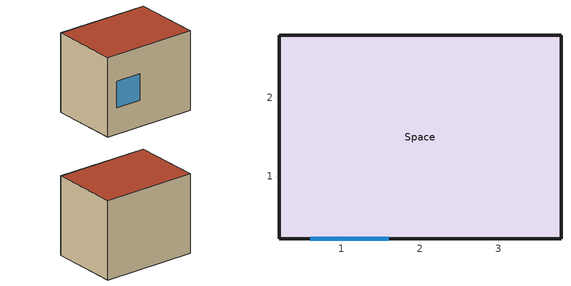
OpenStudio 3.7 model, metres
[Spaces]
Space
 floor ground (wall_construction): 3.8,0.2 0.2,0.2 0.2,2.8 3.8,2.8 z0
 wall outside (wall_construction): 0.2,2.8 0.2,0.2 3.8,0.2 3.8,2.8 0.2,2.8 z0:3
 window (win_construction): 0.6,0.2 1.6,0.2 z1:2
 roof outside (wall_construction): 0.2,0.2 3.8,0.2 3.8,2.8 0.2,2.8 z3
[Site]
SINGAPORE_-_SGP: Latitude {deg}=1.37; Longitude {deg}=103.98; Time Zone {hr}=8; Elevation {m}=16
[Site:GroundTemperature:BuildingSurface]
27.55, 28.03, 28.32, 28.42, 28.26, 27.88, 27.4, 26.92, 26.59, 26.51, 26.68, 27.05
[Site:WaterMainsTemperature]
Calculation Method=Correlation; Annual Average Outdoor Air Temperature {C}=27.4639; Maximum Difference In Monthly Average Outdoor Air Temperatures {deltaC}=2.12051
[SizingPeriod:DesignDay] Barometric Pressure {Pa}=101133; Rain Indicator=No; Snow Indicator=No; Day of Month=21; Daylight Saving Time Indicator=No; Humidity Condition Type=Wetbulb; Dry-Bulb Temperature Range Modifier Type=DefaultMultipliers
Name | Maximum Dry-Bulb Temperature {C} | Daily Dry-Bulb Temperature Range {deltaC} | Wind Speed {m/s} | Wind Direction {deg} | Month | Day Type | Wetbulb or DewPoint at Maximum Dry-Bulb {C} | Solar Model Indicator | ASHRAE Clear Sky Optical Depth for Beam Irradiance | ASHRAE Clear Sky Optical Depth for Diffuse Irradiance | Sky Clearness
SINGAPORE Ann Clg .4% Condns DB=>MWB | 33.2 | 5.5 | 4.1 | 30 | 6 | SummerDesignDay | 26.4 | ASHRAETau | 0.494 | 2.03
SINGAPORE Ann Htg 99.6% Condns DB | 23 | 0 | 2 | 320 | 12 | WinterDesignDay | 23 | ASHRAEClearSky |  |  | 0
[Material:NoMass]
Material No Mass 1: Roughness=Rough; Thermal Resistance {m2-K/W}=0.36; Thermal Absorptance=0.9; Solar Absorptance=0.7; Visible Absorptance=0.7
[Material]
Material 1: Roughness=Smooth; Thickness {m}=0.009; Conductivity {W/m-K}=0.58; Density {kg/m3}=1900; Specific Heat {J/kg-K}=1400
[Construction]
wall_construction: Material No Mass 1, Material 1
win_construction: Window Material Simple Glazing System 1
[WindowMaterial:SimpleGlazingSystem]
Window Material Simple Glazing System 1: U-Factor {W/m2-K}=1.4; Solar Heat Gain Coefficient=0.62; Visible Transmittance=0.78
[BuildingStory]
Mezzanine Level
[ThermalZone]
Thermal Zone 1: Thermostat=Thermostat Setpoint Dual Setpoint 1; Use Ideal Air Loads=No
[Sizing:Zone]
Thermal Zone 1: Zone Cooling Design Supply Air Temperature Input Method=SupplyAirTemperature; Zone Cooling Design Supply Air Temperature {C}=13.8889; Zone Cooling Design Supply Air Temperature Difference {deltaC}=11.11; Zone Heating Design Supply Air Temperature Input Method=SupplyAirTemperature; Zone Heating Design Supply Air Temperature {C}=50; Zone Heating Design Supply Air Temperature Difference {deltaC}=11.11; Zone Cooling Design Supply Air Humidity Ratio {kg-H2O/kg-air}=0.008; Zone Heating Design Supply Air Humidity Ratio {kg-H2O/kg-air}=0.008; Cooling Design Air Flow Method=DesignDay; Heating Design Air Flow Method=DesignDay; Account for Dedicated Outdoor Air System=No; Dedicated Outdoor Air System Control Strategy=NeutralSupplyAir; Dedicated Outdoor Air Low Setpoint Temperature for Design {C}=autosize; Dedicated Outdoor Air High Setpoint Temperature for Design {C}=autosize; Zone Load Sizing Method=Sensible Load Only No Latent Load; Zone Latent Cooling Design Supply Air Humidity Ratio Input Method=HumidityRatioDifference; Zone Cooling Design Supply Air Humidity Ratio Difference {kgWater/kgDryAir}=0.005; Zone Latent Heating Design Supply Air Humidity Ratio Input Method=HumidityRatioDifference; Zone Humidification Design Supply Air Humidity Ratio Difference {kgWater/kgDryAir}=0.005
[Zone equipment]
Thermal Zone 1: Thermal Zone 1 PTAC
[Space]
Space: Building Story=Mezzanine Level; Thermal Zone=Thermal Zone 1; Design Specification Outdoor Air Object=Design Specification Outdoor Air 1; Floor Area {m2}=Autocalculate
[ThermostatSetpoint:DualSetpoint]
Thermostat Setpoint Dual Setpoint 1: Heating Setpoint Temperature Schedule=thermostat heating ruleset; Cooling Setpoint Temperature Schedule=thermostat cooling ruleset
[Lights:Definition]
Lights Definition 1: Design Level Calculation Method=Watts/Area; Watts per Space Floor Area {W/m2}=5
[Lights]
Lights 1: Lights Definition=Lights Definition 1; Space or SpaceType=Space; Schedule=occupancy schedule; Fraction Replaceable=1; Multiplier=1
[ElectricEquipment:Definition]
Electric Equipment Definition 1: Design Level Calculation Method=Watts/Area; Watts per Space Floor Area {W/m2}=10
[ElectricEquipment]
Electric Equipment 1: Electric Equipment Definition=Electric Equipment Definition 1; Space or SpaceType=Space; Schedule=occupancy schedule; Multiplier=1
[DesignSpecification:OutdoorAir]
Design Specification Outdoor Air 1: Outdoor Air Flow per Person {m3/s-person}=0.006
[People:Definition]
Space_peopledefinition: Number of People Calculation Method=People; Number of People {people}=25; Fraction Radiant=0.3
[People]
Space_people: People Definition=Space_peopledefinition; Space or SpaceType=Space; Number of People Schedule=occupancy schedule; Activity Level Schedule=activity schedule; Multiplier=1
[Fan:OnOff]
Thermal Zone 1PTAC_fan: Availability Schedule=Always On Discrete; Fan Total Efficiency=0.52; Pressure Rise {Pa}=331.28; Maximum Flow Rate {m3/s}=autosize; Motor Efficiency=0.8; Motor In Airstream Fraction=1; Fan Power Ratio Function of Speed Ratio Curve=Fan On Off Power Curve; Fan Efficiency Ratio Function of Speed Ratio Curve=Fan On Off Efficiency Curve
[Coil:Heating:Electric]
Thermal Zone 1PTAC No Heat: Availability Schedule=Always Off Discrete; Efficiency=1; Nominal Capacity {W}=0
[Coil:Cooling:DX:SingleSpeed]
Thermal Zone 1PTAC 1spd DX AC Clg Coil: Availability Schedule=Always On Discrete; Rated Total Cooling Capacity {W}=autosize; Rated Sensible Heat Ratio=autosize; Rated COP {W/W}=3; Rated Air Flow Rate {m3/s}=autosize; Rated Evaporator Fan Power Per Volume Flow Rate 2017 {W/(m3/s)}=773.3; Rated Evaporator Fan Power Per Volume Flow Rate 2023 {W/(m3/s)}=934.4; Total Cooling Capacity Function of Temperature Curve=Curve Biquadratic 3; Total Cooling Capacity Function of Flow Fraction Curve=Curve Quadratic 4; Energy Input Ratio Function of Temperature Curve=Curve Biquadratic 4; Energy Input Ratio Function of Flow Fraction Curve=Curve Quadratic 5; Part Load Fraction Correlation Curve=Curve Quadratic 6; Minimum Outdoor Dry-Bulb Temperature for Compressor Operation {C}=-25; Nominal Time for Condensate Removal to Begin {s}=0; Ratio of Initial Moisture Evaporation Rate and Steady State Latent Capacity=0; Maximum Cycling Rate {cycles/hr}=0; Latent Capacity Time Constant {s}=0; Condenser Type=AirCooled; Evaporative Condenser Effectiveness=0.9; Evaporative Condenser Air Flow Rate {m3/s}=autosize; Evaporative Condenser Pump Rated Power Consumption {W}=autosize; Crankcase Heater Capacity {W}=0; Maximum Outdoor Dry-Bulb Temperature for Crankcase Heater Operation {C}=10; Basin Heater Capacity {W/K}=0; Basin Heater Setpoint Temperature {C}=2
[ZoneHVAC:PackagedTerminalAirConditioner]
Thermal Zone 1 PTAC: Availability Schedule=Always On Discrete; Supply Air Flow Rate During Cooling Operation {m3/s}=Autosize; Supply Air Flow Rate During Heating Operation {m3/s}=Autosize; Supply Air Flow Rate When No Cooling or Heating is Needed {m3/s}=Autosize; Outdoor Air Flow Rate During Cooling Operation {m3/s}=Autosize; Outdoor Air Flow Rate During Heating Operation {m3/s}=Autosize; Outdoor Air Flow Rate When No Cooling or Heating is Needed {m3/s}=Autosize; Supply Air Fan=Thermal Zone 1PTAC_fan; Heating Coil=Thermal Zone 1PTAC No Heat; Cooling Coil=Thermal Zone 1PTAC 1spd DX AC Clg Coil; Fan Placement=DrawThrough; Supply Air Fan Operating Mode Schedule=Always Off Discrete
[Schedule:Day]
Schedule Day 1; Schedule Day 2; Schedule Day 3; Schedule Day 4: 24, 0, 0
weekday occupancy 1: 9, 0, 0, 17, 0, 1, 24, 0, 0
weekday activity 1; weekday activity 2; weekday activity 3; weekday activity 4; weekday activity 5; weekday activity 6: 24, 0, 70
thermostat cooling design day schedule 1: 9, 0, 25, 17, 0, 25, 24, 0, 25
thermostat cooling weekday schedule 1: 9, 0, 60, 17, 0, 25, 24, 0, 60
thermostat cooling weekends schedule 1: 24, 0, 60
thermostat heating weekday schedule 1; thermostat heating weekday schedule 2: 9, 0, 20, 17, 0, 20, 24, 0, 20
[Schedule:Ruleset]
Name | Default Day Schedule | Summer Design Day Schedule | Winter Design Day Schedule | Holiday Schedule | Custom Day 1 Schedule | Custom Day 2 Schedule
occupancy schedule | Schedule Day 1
activity schedule | Schedule Day 2 | weekday activity 1 | weekday activity 2 | weekday activity 3 | weekday activity 4 | weekday activity 5
thermostat cooling ruleset | Schedule Day 3 | thermostat cooling design day schedule 1 | thermostat heating weekday schedule 1
thermostat heating ruleset | Schedule Day 4
[Schedule:Rule]
Name | Schedule Ruleset | Rule Order | Day Schedule | Apply Monday | Apply Tuesday | Apply Wednesday | Apply Thursday | Apply Friday | Apply Sunday | Apply Saturday
occupancy weekdays | occupancy schedule | 0 | weekday occupancy 1 | Yes | Yes | Yes | Yes | Yes
activity weekdays | activity schedule | 0 | weekday activity 6 | Yes | Yes | Yes | Yes | Yes | Yes | Yes
thermostat cooling weekday rule | thermostat cooling ruleset | 1 | thermostat cooling weekday schedule 1 | Yes | Yes | Yes | Yes | Yes
thermostat cooling weekend rule | thermostat cooling ruleset | 0 | thermostat cooling weekends schedule 1 |  |  |  |  |  | Yes | Yes
thermostat heating weekday rule | thermostat heating ruleset | 0 | thermostat heating weekday schedule 2 | Yes | Yes | Yes | Yes | Yes | Yes | Yes
[Schedule:Constant]
Name | Value
Always On Discrete | 1
Always Off Discrete | 0
[Curve:Exponent]
Fan On Off Power Curve: Coefficient1 Constant=1; Coefficient2 Constant=0; Coefficient3 Constant=0; Minimum Value of x=0; Maximum Value of x=1
[Curve:Cubic]
Fan On Off Efficiency Curve: Coefficient1 Constant=1; Coefficient2 x=0; Coefficient3 x**2=0; Coefficient4 x**3=0; Minimum Value of x=0; Maximum Value of x=1
[Curve:Biquadratic] Minimum Value of x=12.77778; Maximum Value of x=23.88889; Minimum Value of y=23.88889; Maximum Value of y=46.11111
Name | Coefficient1 Constant | Coefficient2 x | Coefficient3 x**2 | Coefficient4 y | Coefficient5 y**2 | Coefficient6 x*y
Curve Biquadratic 3 | 0.942588 | 0.00954335 | 0.00068377 | -0.0110427 | 5.249e-06 | -9.72e-06
Curve Biquadratic 4 | 0.342414 | 0.034885 | -0.0006237 | 0.00497722 | 0.000437951 | -0.000728028
[Curve:Quadratic]
Name | Coefficient1 Constant | Coefficient2 x | Coefficient3 x**2 | Minimum Value of x | Maximum Value of x | Minimum Curve Output | Maximum Curve Output
Curve Quadratic 4 | 0.8 | 0.2 | 0 | 0.5 | 1.5
Curve Quadratic 5 | 1.1552 | -0.1808 | 0.0256 | 0.5 | 1.5
Curve Quadratic 6 | 0.85 | 0.15 | 0 | 0 | 1 | 0.7 | 1
